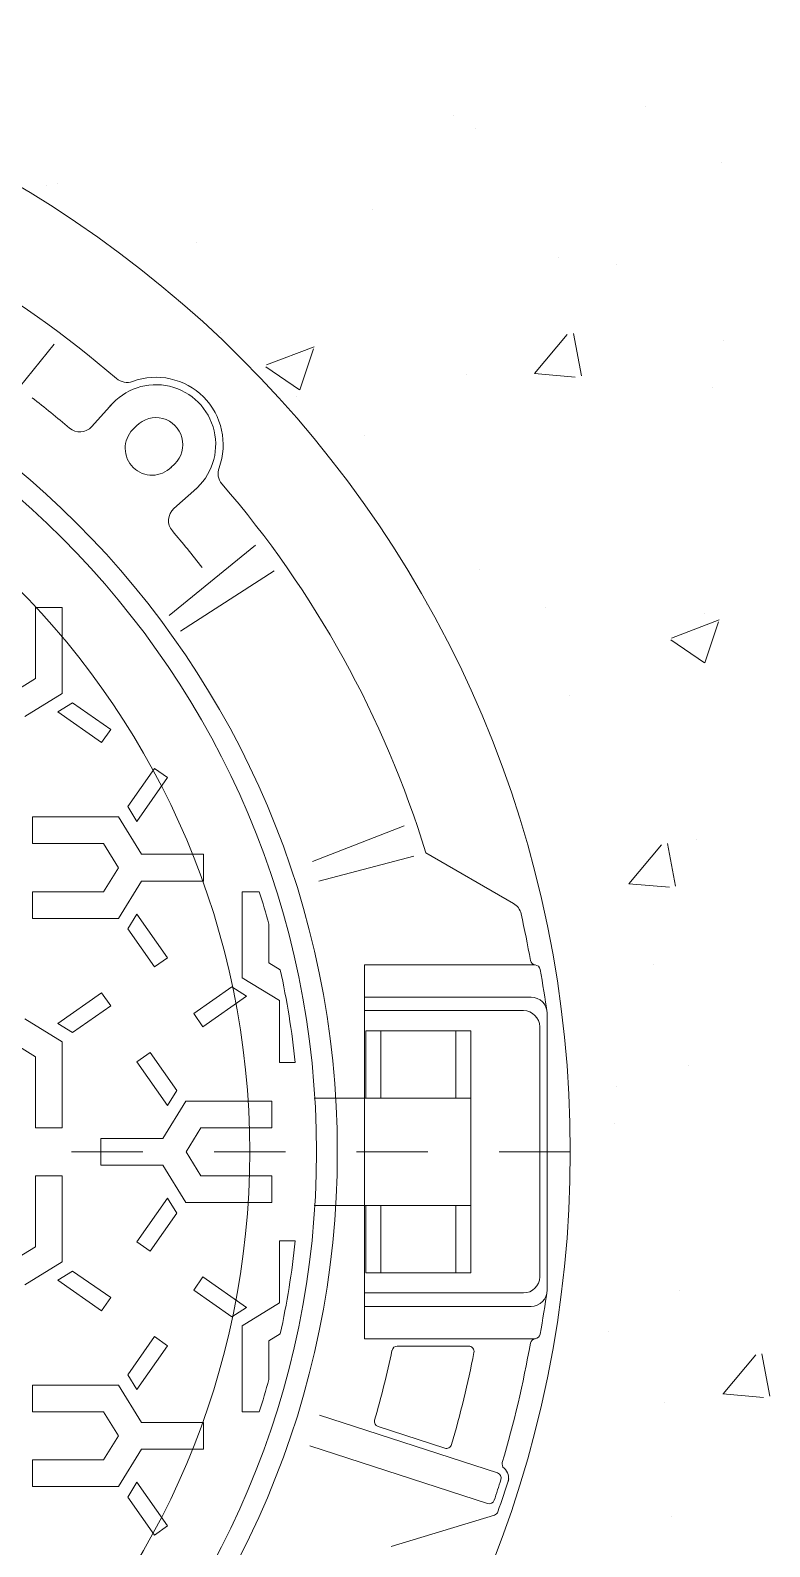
# Model space of a CAD drawing. Header units: millimetres. Extents: x 100 to 1222, y 100 to 694.
# Drawn here: x 304.654 to 305.691, y 529.294 to 531.424 of the extents above; entities that cross this region are included whole.
import ezdxf

# ---------------------------------------------------------------- set-up
doc = ezdxf.new("R2010")
doc.units = ezdxf.units.MM
doc.linetypes.add('SGC_DASHDOT', pattern=[1, 0.5, -0.25, 0, -0.25])
for name, color, linetype, lineweight in [('Alvenaria', 8, 'Continuous', 9), ('SGC-Conexoes (Linhas Externas)', 6, 'Continuous', 9), ('SGC-EIXOS', 9, 'SGC_DASHDOT', 9)]:
    doc.layers.add(name, color=color, linetype=linetype, lineweight=lineweight)

# ---------------------------------------------------------------- blocks, each defined once
blk = doc.blocks.new('BB-1-LC01-N0-D0-S0', base_point=(-177731.04, -35526.77))
at = {"layer": 'SGC-Conexoes (Linhas Externas)'}
for p, q in [((-177476.69, -35397.44), (-177466.71, -35383.19)), ((-177461.79, -35386.63), (-177466.71, -35383.19)), ((-177339.46, -35390.7), (-177378.11, -35378.89)), ((-177473.26, -35403.01), (-177461.79, -35386.63)), ((-177342.04, -35395), (-177408.58, -35416.62)), ((-177512.34, -35401.37), (-177480.14, -35401.37)), ((-177512.34, -35401.37), (-177512.34, -35402.87)), ((-177512.34, -35401.37), (-177512.34, -35401.37)), ((-177512.34, -35401.37), (-177512.34, -35401.37)), ((-177512.34, -35411.37), (-177512.34, -35401.37)), ((-177471.54, -35415.37), (-177480.14, -35401.37)), ((-177473.26, -35403.01), (-177476.69, -35397.44)), ((-177512.34, -35406.37), (-177512.34, -35402.87)), ((-177512.34, -35406.37), (-177512.34, -35411.37)), ((-177512.34, -35406.37), (-177512.34, -35408.87)), ((-177512.34, -35406.37), (-177512.34, -35409.87)), ((-177338.3, -35406.49), (-177404.95, -35428.14)), ((-177512.34, -35411.37), (-177512.34, -35408.87)), ((-177512.34, -35411.37), (-177512.34, -35410.12)), ((-177512.34, -35411.37), (-177485.74, -35411.37)), ((-177512.34, -35411.37), (-177487.64, -35411.37)), ((-177480.21, -35420.37), (-177485.74, -35411.37)), ((-177448.34, -35415.37), (-177471.54, -35415.37)), ((-177448.34, -35415.37), (-177448.34, -35416.87)), ((-177448.34, -35415.37), (-177448.34, -35416.87)), ((-177448.34, -35420.37), (-177448.34, -35415.37)), ((-177382.98, -35423.84), (-177358.07, -35415.75)), ((-177480.21, -35420.37), (-177485.74, -35429.37)), ((-177448.34, -35420.37), (-177448.34, -35425.37)), ((-177448.34, -35425.37), (-177448.34, -35423.87)), ((-177512.34, -35429.37), (-177485.74, -35429.37)), ((-177512.34, -35429.37), (-177512.34, -35430.87)), ((-177512.34, -35439.37), (-177512.34, -35429.37)), ((-177471.54, -35425.37), (-177480.14, -35439.37)), ((-177448.34, -35425.37), (-177471.54, -35425.37)), ((-177448.34, -35425.37), (-177448.34, -35425.37)), ((-177433.84, -35429.37), (-177433.84, -35461.56)), ((-177433.84, -35429.37), (-177428.84, -35429.37)), ((-177433.84, -35429.37), (-177432.34, -35429.37)), ((-177433.84, -35429.37), (-177433.84, -35429.37)), ((-177433.84, -35429.37), (-177427.46, -35429.37)), ((-177512.34, -35439.37), (-177512.34, -35434.37)), ((-177512.34, -35439.37), (-177512.34, -35437.87)), ((-177512.34, -35439.37), (-177480.14, -35439.37)), ((-177512.34, -35439.37), (-177512.34, -35439.37)), ((-177473.26, -35437.72), (-177476.69, -35443.29)), ((-177473.26, -35437.72), (-177461.79, -35454.1)), ((-177476.69, -35443.29), (-177466.71, -35457.54)), ((-177423.84, -35441.5), (-177423.84, -35455.97)), ((-177461.79, -35454.1), (-177466.71, -35457.54)), ((-177419.6, -35458.57), (-177423.84, -35455.97)), ((-177388.09, -35456.78), (-177324.22, -35456.78)), ((-177388.09, -35596.75), (-177388.09, -35456.78)), ((-177375.81, -35453.99), (-177349.09, -35453.99)), ((-177419.84, -35470.16), (-177433.84, -35461.56)), ((-177502.88, -35478.69), (-177486.5, -35467.22)), ((-177486.5, -35467.22), (-177483.06, -35472.14)), ((-177437.76, -35465.01), (-177452.01, -35474.99)), ((-177432.19, -35468.44), (-177448.57, -35479.91)), ((-177432.19, -35468.44), (-177437.76, -35465.01)), ((-177388.09, -35468.86), (-177325.75, -35468.86)), ((-177497.31, -35482.12), (-177483.06, -35472.14)), ((-177448.57, -35479.91), (-177452.01, -35474.99)), ((-177419.84, -35493.37), (-177419.84, -35470.16)), ((-177388.09, -35473.9), (-177328.54, -35473.9)), ((-177319.7, -35474.91), (-177319.7, -35526.77)), ((-177515.24, -35476.97), (-177501.24, -35485.57)), ((-177502.88, -35478.69), (-177497.31, -35482.12)), ((-177322.49, -35479.94), (-177322.49, -35526.77)), ((-177520.24, -35485.64), (-177511.24, -35491.17)), ((-177501.24, -35517.77), (-177501.24, -35485.57)), ((-177387.57, -35481.45), (-177387.57, -35506.63)), ((-177387.57, -35481.45), (-177348.29, -35481.45)), ((-177381.98, -35481.45), (-177381.98, -35506.63)), ((-177353.88, -35481.45), (-177353.88, -35506.63)), ((-177348.29, -35481.45), (-177348.29, -35526.77)), ((-177511.24, -35517.77), (-177511.24, -35491.17)), ((-177473.28, -35493.03), (-177468.36, -35489.59)), ((-177458.38, -35503.84), (-177468.36, -35489.59)), ((-177511.24, -35517.77), (-177511.24, -35493.07)), ((-177461.81, -35509.41), (-177473.28, -35493.03)), ((-177419.84, -35493.37), (-177418.34, -35493.37)), ((-177419.84, -35493.37), (-177419.84, -35493.37)), ((-177414.84, -35493.37), (-177419.84, -35493.37)), ((-177419.84, -35493.37), (-177413.98, -35493.37)), ((-177414.84, -35493.37), (-177413.98, -35493.37)), ((-177463.53, -35521.77), (-177454.93, -35507.77)), ((-177461.81, -35509.41), (-177458.38, -35503.84)), ((-177422.74, -35507.77), (-177454.93, -35507.77)), ((-177422.74, -35507.77), (-177422.74, -35509.27)), ((-177422.74, -35507.77), (-177422.74, -35507.77)), ((-177422.74, -35507.77), (-177422.74, -35507.77)), ((-177422.74, -35517.77), (-177422.74, -35507.77)), ((-177422.74, -35512.77), (-177422.74, -35509.27)), ((-177406.9, -35506.63), (-177348.29, -35506.63)), ((-177422.74, -35512.77), (-177422.74, -35517.77)), ((-177422.74, -35512.77), (-177422.74, -35515.27)), ((-177422.74, -35512.77), (-177422.74, -35516.27)), ((-177511.24, -35517.77), (-177501.24, -35517.77)), ((-177506.24, -35517.77), (-177511.24, -35517.77)), ((-177511.24, -35517.77), (-177508.74, -35517.77)), ((-177511.24, -35517.77), (-177509.99, -35517.77)), ((-177506.24, -35517.77), (-177509.74, -35517.77)), ((-177506.24, -35517.77), (-177508.74, -35517.77)), ((-177506.24, -35517.77), (-177502.74, -35517.77)), ((-177501.24, -35517.77), (-177502.74, -35517.77)), ((-177501.24, -35517.77), (-177501.24, -35517.77)), ((-177501.24, -35517.77), (-177501.24, -35517.77)), ((-177454.87, -35526.77), (-177449.34, -35517.77)), ((-177422.74, -35517.77), (-177449.34, -35517.77)), ((-177422.74, -35517.77), (-177447.43, -35517.77)), ((-177422.74, -35517.77), (-177422.74, -35515.27)), ((-177422.74, -35517.77), (-177422.74, -35516.52)), ((-177486.74, -35521.77), (-177463.53, -35521.77)), ((-177486.74, -35521.77), (-177486.74, -35523.27)), ((-177486.74, -35521.77), (-177486.74, -35523.27)), ((-177486.74, -35526.77), (-177486.74, -35521.77)), ((-177486.74, -35526.77), (-177486.74, -35531.77)), ((-177486.74, -35531.77), (-177486.74, -35530.27)), ((-177486.74, -35531.77), (-177463.53, -35531.77)), ((-177486.74, -35531.77), (-177486.74, -35531.77)), ((-177463.53, -35531.77), (-177454.93, -35545.77)), ((-177454.87, -35526.77), (-177449.34, -35535.77)), ((-177348.29, -35572.08), (-177348.29, -35526.77)), ((-177322.49, -35573.59), (-177322.49, -35526.77)), ((-177319.7, -35578.63), (-177319.7, -35526.77)), ((-177511.24, -35535.77), (-177511.24, -35562.37)), ((-177501.24, -35535.77), (-177511.24, -35535.77)), ((-177511.24, -35535.77), (-177509.74, -35535.77)), ((-177501.24, -35535.77), (-177506.24, -35535.77)), ((-177501.24, -35535.77), (-177502.74, -35535.77)), ((-177501.24, -35535.77), (-177501.24, -35567.96)), ((-177501.24, -35535.77), (-177501.24, -35535.77)), ((-177422.74, -35535.77), (-177449.34, -35535.77)), ((-177422.74, -35545.77), (-177422.74, -35535.77)), ((-177422.74, -35535.77), (-177422.74, -35537.27)), ((-177422.74, -35545.77), (-177422.74, -35540.77)), ((-177461.81, -35544.12), (-177473.28, -35560.5)), ((-177461.81, -35544.12), (-177458.38, -35549.69)), ((-177422.74, -35545.77), (-177454.93, -35545.77)), ((-177422.74, -35545.77), (-177422.74, -35544.27)), ((-177422.74, -35545.77), (-177422.74, -35545.77)), ((-177406.9, -35546.91), (-177348.29, -35546.91)), ((-177387.57, -35572.08), (-177387.57, -35546.91)), ((-177381.98, -35572.08), (-177381.98, -35546.91)), ((-177353.88, -35572.08), (-177353.88, -35546.91)), ((-177458.38, -35549.69), (-177468.36, -35563.94)), ((-177473.28, -35560.5), (-177468.36, -35563.94)), ((-177419.84, -35560.17), (-177419.84, -35583.37)), ((-177419.84, -35560.17), (-177418.34, -35560.17)), ((-177419.84, -35560.17), (-177419.84, -35560.17)), ((-177414.84, -35560.17), (-177419.84, -35560.17)), ((-177419.84, -35560.17), (-177413.98, -35560.17)), ((-177414.84, -35560.17), (-177413.98, -35560.17)), ((-177520.24, -35567.9), (-177511.24, -35562.37)), ((-177515.24, -35576.56), (-177501.24, -35567.96)), ((-177502.88, -35574.84), (-177497.31, -35571.41)), ((-177497.31, -35571.41), (-177483.06, -35581.39)), ((-177502.88, -35574.84), (-177486.5, -35586.31)), ((-177448.57, -35573.62), (-177452.01, -35578.54)), ((-177432.19, -35585.09), (-177448.57, -35573.62)), ((-177387.57, -35572.08), (-177348.29, -35572.08)), ((-177486.5, -35586.31), (-177483.06, -35581.39)), ((-177437.76, -35588.52), (-177452.01, -35578.54)), ((-177388.09, -35579.63), (-177328.54, -35579.63)), ((-177432.19, -35585.09), (-177437.76, -35588.52)), ((-177419.84, -35583.37), (-177433.84, -35591.97)), ((-177388.09, -35584.67), (-177325.75, -35584.67)), ((-177433.84, -35624.17), (-177433.84, -35591.97)), ((-177476.69, -35610.24), (-177466.71, -35595.99)), ((-177473.26, -35615.81), (-177461.79, -35599.43)), ((-177461.79, -35599.43), (-177466.71, -35595.99)), ((-177419.6, -35594.96), (-177423.84, -35597.57)), ((-177423.84, -35612.03), (-177423.84, -35597.57)), ((-177388.09, -35596.75), (-177324.22, -35596.75)), ((-177473.26, -35615.81), (-177476.69, -35610.24)), ((-177512.34, -35614.17), (-177480.14, -35614.17)), ((-177512.34, -35614.17), (-177512.34, -35624.17)), ((-177512.34, -35614.17), (-177512.34, -35619.17)), ((-177512.34, -35614.17), (-177512.34, -35614.17)), ((-177512.34, -35614.17), (-177512.34, -35615.67)), ((-177471.54, -35628.17), (-177480.14, -35614.17)), ((-177512.34, -35624.17), (-177512.34, -35622.67)), ((-177365.11, -35638.69), (-177332.32, -35619.76)), ((-177512.34, -35624.17), (-177485.74, -35624.17)), ((-177480.21, -35633.17), (-177485.74, -35624.17)), ((-177448.34, -35628.17), (-177471.54, -35628.17)), ((-177448.34, -35628.17), (-177448.34, -35629.67)), ((-177448.34, -35633.17), (-177448.34, -35628.17)), ((-177448.34, -35628.17), (-177448.34, -35628.17)), ((-177433.84, -35624.17), (-177428.84, -35624.17)), ((-177433.84, -35624.17), (-177432.34, -35624.17)), ((-177433.84, -35624.17), (-177433.84, -35624.17)), ((-177433.84, -35624.17), (-177427.46, -35624.17)), ((-177405.18, -35628.07), (-177369.58, -35637.51)), ((-177480.21, -35633.17), (-177485.74, -35642.17)), ((-177448.34, -35633.17), (-177448.34, -35638.17)), ((-177471.54, -35638.17), (-177480.14, -35652.17)), ((-177448.34, -35638.17), (-177471.54, -35638.17)), ((-177448.34, -35638.17), (-177448.34, -35636.67)), ((-177448.34, -35638.17), (-177448.34, -35636.67)), ((-177407.57, -35635.51), (-177373.25, -35648.8)), ((-177512.34, -35642.17), (-177485.74, -35642.17)), ((-177512.34, -35642.17), (-177512.34, -35643.42)), ((-177512.34, -35642.17), (-177512.34, -35644.67)), ((-177512.34, -35647.17), (-177512.34, -35642.17)), ((-177512.34, -35642.17), (-177512.34, -35652.17)), ((-177512.34, -35642.17), (-177487.64, -35642.17)), ((-177512.34, -35647.17), (-177512.34, -35643.67)), ((-177512.34, -35647.17), (-177512.34, -35644.67)), ((-177512.34, -35647.17), (-177512.34, -35650.67)), ((-177512.34, -35652.17), (-177512.34, -35650.67)), ((-177473.26, -35650.52), (-177476.69, -35656.09)), ((-177473.26, -35650.52), (-177461.79, -35666.9)), ((-177512.34, -35652.17), (-177480.14, -35652.17)), ((-177512.34, -35652.17), (-177512.34, -35652.17)), ((-177512.34, -35652.17), (-177512.34, -35652.17)), ((-177476.69, -35656.09), (-177466.71, -35670.34)), ((-177461.79, -35666.9), (-177466.71, -35670.34)), ((-177502.88, -35691.49), (-177486.5, -35680.02)), ((-177497.31, -35694.92), (-177483.06, -35684.94)), ((-177486.5, -35680.02), (-177483.06, -35684.94)), ((-177515.24, -35689.77), (-177501.24, -35698.37)), ((-177502.88, -35691.49), (-177497.31, -35694.92)), ((-177520.24, -35698.44), (-177511.24, -35703.97)), ((-177501.24, -35730.57), (-177501.24, -35698.37)), ((-177511.24, -35730.57), (-177511.24, -35703.97)), ((-177511.24, -35730.57), (-177511.24, -35705.87)), ((-177456.89, -35721.74), (-177421.9, -35744.33)), ((-177511.24, -35730.57), (-177501.24, -35730.57)), ((-177506.24, -35730.57), (-177511.24, -35730.57)), ((-177511.24, -35730.57), (-177508.74, -35730.57)), ((-177511.24, -35730.57), (-177509.99, -35730.57)), ((-177506.24, -35730.57), (-177509.74, -35730.57)), ((-177506.24, -35730.57), (-177508.74, -35730.57)), ((-177506.24, -35730.57), (-177502.74, -35730.57)), ((-177501.24, -35730.57), (-177502.74, -35730.57)), ((-177501.24, -35730.57), (-177501.24, -35730.57)), ((-177501.24, -35730.57), (-177501.24, -35730.57)), ((-177461.17, -35727.63), (-177428.87, -35753.93)), ((-177450.8, -35775.36), (-177459.41, -35767.72)), ((-177460.55, -35783.01), (-177459.13, -35784.44)), ((-177530.51, -35796.87), (-177504.2, -35829.17)), ((-177482.45, -35807), (-177490.09, -35798.39)), ((-177474.79, -35797.25), (-177473.37, -35798.68))]:
    blk.add_line(p, q, dxfattribs=at)
for radius in [420, 332.79, 325, 300]:
    blk.add_circle((-177731.04, -35526.77), radius, dxfattribs=at)
for centre, radius, start, end in [((-177341.41, -35396.91), 2.01, 18.5657, 108), ((-177340.05, -35392.63), 2.01, 19.0636, 73), ((-177730.75, -35527.64), 415.39, 17.2801, 19.0636), ((-177728.16, -35526.81), 409.99, 18, 18.5657), ((-177728.16, -35526.81), 409.99, 17.4343, 18), ((-177338.92, -35404.57), 2.01, 288, 17.4343), ((-177338.92, -35404.57), 4.8, 309.7794, 17.4343), ((-177334.56, -35409.81), 2.01, 129.7794, 196.4355), ((-177731.04, -35526.77), 411.35, 10.0292, 16.4355), ((-177357.45, -35417.66), 2.01, 16.28, 108), ((-177731.04, -35526.77), 391.21, 11.0791, 16.28), ((-177382.36, -35425.76), 2.01, 108, 196.1559), ((-177731.04, -35526.77), 318.81, 15.5128, 17.7887), ((-177731.04, -35526.77), 361, 11.8894, 16.1559), ((-177375.81, -35451.98), 2.01, 191.8894, 270), ((-177349.09, -35451.98), 2.01, 270, 11.0791), ((-177323.99, -35454.78), 2.01, 190.0292, 265.3466), ((-177324.32, -35458.79), 2.01, 10.2275, 85.3466), ((-177731.04, -35526.77), 318.81, 6.0135, 12.3514), ((-177728.47, -35531.71), 412.69, 7.9118, 10.2275), ((-177325.75, -35474.91), 6.04, 0, 90), ((-177328.54, -35479.94), 6.04, 0, 90), ((-177731.04, -35526.77), 318.81, 347.6486, 353.9865), ((-177328.54, -35573.59), 6.04, 270, 0), ((-177325.75, -35578.63), 6.04, 270, 0), ((-177728.47, -35521.82), 412.69, 349.7725, 352.0882), ((-177731.04, -35526.77), 411.35, 347.4945, 349.9708), ((-177323.99, -35598.75), 2.01, 94.6534, 169.9708), ((-177324.32, -35594.74), 2.01, 274.6534, 349.7725), ((-177731.04, -35526.77), 318.81, 342.2113, 344.4872), ((-177335.34, -35614.53), 6.04, 300, 347.4945), ((-177731.04, -35526.77), 382.66, 319.183, 342.9927), ((-177731.04, -35526.77), 357.1, 319.3778, 322.2015), ((-177455.4, -35763.2), 6.04, 139.3778, 228.4245), ((-177466.15, -35791.65), 22.39, 219.8633, 50.1367), ((-177467.58, -35790.23), 10.07, 44.2263, 224.2257), ((-177436.87, -35780.84), 6.04, 139.183, 200.2636), ((-177466.15, -35791.65), 25.18, 249.7364, 20.2636), ((-177466.15, -35791.65), 10.07, 224.2299, 45.7701), ((-177731.04, -35526.77), 357.1, 307.7335, 310.6222), ((-177494.61, -35802.4), 6.04, 41.5755, 130.6222), ((-177476.96, -35820.94), 6.04, 69.7364, 130.817), ((-177731.04, -35526.77), 382.66, 288.4111, 310.817)]:
    blk.add_arc(centre, radius, start, end, dxfattribs=at)
at = {"layer": 'SGC-EIXOS'}
blk.add_line((-177311.04, -35526.77), (-178151.04, -35526.77), dxfattribs=at)

msp = doc.modelspace()

# ---------------------------------------------------------------- linework, layer by layer
at = {"layer": 'Alvenaria'}
for p, q in [((305.2479, 531.304), (305.2479, 531.304)), ((305.5166, 531.3168), (305.5166, 531.3168)), ((305.2781, 531.2854), (305.2781, 531.2854)), ((305.6232, 531.2389), (305.6232, 531.2389)), ((304.6766, 531.2062), (304.6766, 531.2062)), ((304.6924, 531.2086), (304.6924, 531.2086)), ((305.1341, 531.1719), (305.1341, 531.1719)), ((304.8869, 531.1257), (304.8869, 531.1257)), ((305.3954, 531.1043), (305.3954, 531.1043)), ((305.4761, 531.0948), (305.4761, 531.0948)), ((304.9206, 530.9995), (304.9206, 530.9995)), ((305.3615, 530.9419), (305.4074, 530.9966)), ((305.4271, 530.9385), (305.416, 530.9982)), ((305.6268, 530.9886), (305.6268, 530.9886)), ((304.9853, 530.9539), (305.0519, 530.9795)), ((305.0318, 530.9191), (305.0511, 530.9767)), ((304.984, 530.9512), (305.0314, 530.9192)), ((305.266, 530.9412), (305.266, 530.9412)), ((305.3615, 530.9419), (305.4185, 530.9369)), ((305.6116, 530.9219), (305.6116, 530.9219)), ((305.0276, 530.9098), (305.0276, 530.9098)), ((305.1225, 530.8548), (305.1225, 530.8548)), ((305.2844, 530.6662), (305.2844, 530.6662)), ((305.2099, 530.6175), (305.2099, 530.6175)), ((305.3762, 530.613), (305.3762, 530.613)), ((305.6, 530.6048), (305.6, 530.6048)), ((305.5538, 530.5704), (305.6205, 530.596)), ((305.6003, 530.5356), (305.6196, 530.5932)), ((305.5526, 530.5677), (305.6, 530.5357)), ((305.4107, 530.4896), (305.4107, 530.4896)), ((305.4937, 530.2254), (305.5396, 530.2802)), ((305.5592, 530.222), (305.5482, 530.2817)), ((305.5884, 530.2877), (305.5884, 530.2877)), ((305.4937, 530.2254), (305.5506, 530.2204)), ((305.5289, 530.1119), (305.5289, 530.1119)), ((305.5768, 529.9706), (305.5768, 529.9706)), ((305.4766, 529.9408), (305.4766, 529.9408)), ((305.4733, 529.8887), (305.4733, 529.8887)), ((305.5653, 529.6535), (305.5653, 529.6535)), ((305.4645, 529.5965), (305.4645, 529.5965)), ((305.6259, 529.509), (305.6718, 529.5637)), ((305.6914, 529.5055), (305.6804, 529.5652)), ((305.5442, 529.4972), (305.5442, 529.4972)), ((305.6258, 529.5089), (305.6828, 529.504)), ((305.5537, 529.3365), (305.5537, 529.3365))]:
    msp.add_line(p, q, dxfattribs=at)

# ---------------------------------------------------------------- block references
at = {"layer": 'SGC-Conexoes (Linhas Externas)', "xscale": -0.00375, "yscale": 0.00375, "zscale": 0.00375, "rotation": 180}
msp.add_blockref('BB-1-LC01-N0-D0-S0', (303.8366, 529.8489), dxfattribs=at)

doc.saveas('drawing.dxf')
